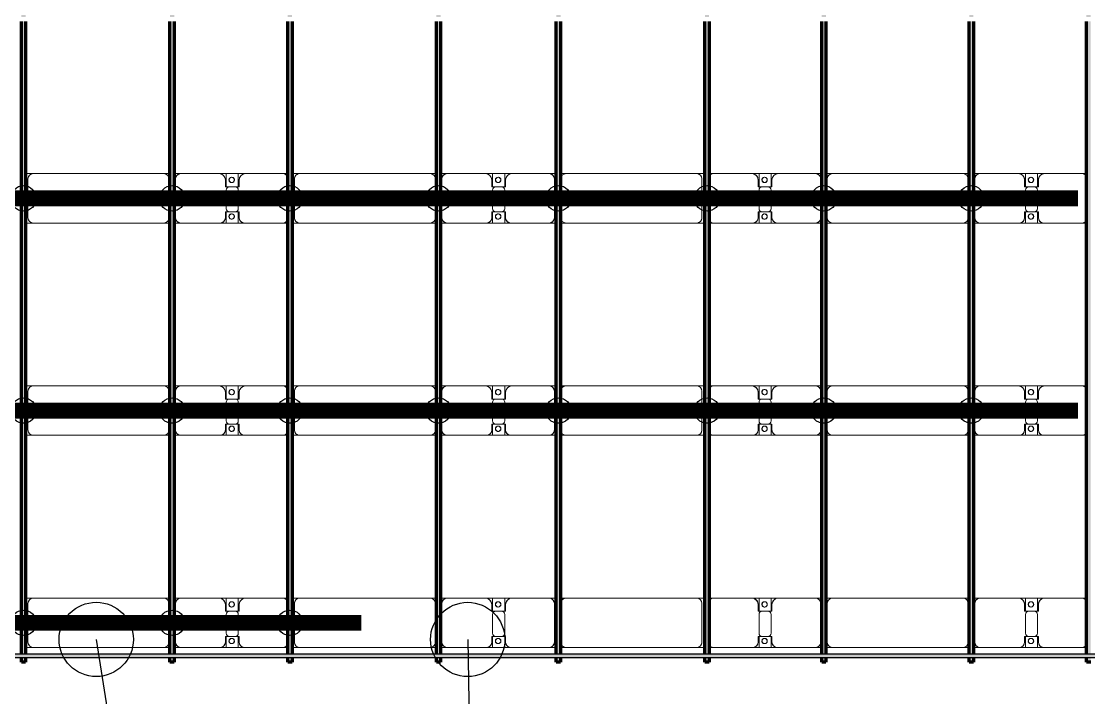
# Model space of a CAD drawing. Header units: millimetres. Extents: x -268744 to 115753, y -96240 to -10461.
# Drawn here: x -244724 to -234669, y -71021 to -64648 of the extents above; entities that cross this region are included whole.
import ezdxf

# ---------------------------------------------------------------- set-up
doc = ezdxf.new("R2010")
doc.units = ezdxf.units.MM
doc.layers.add('A-GENM', color=13, linetype='Continuous', lineweight=9)
doc.layers.add('S-BEAM', color=12, linetype='Continuous', lineweight=9)
for name, color, linetype in [('GC-BICH NEO', 6, 'Continuous'), ('GC-DAY NEO', 5, 'Continuous'), ('GC-HOP 40x60 GIA CUONG', 1, 'Continuous')]:
    doc.layers.add(name, color=color, linetype=linetype)

# ---------------------------------------------------------------- blocks, each defined once
blk = doc.blocks.new('Dai phao do pin - DẢI PHAO ĐỠ PIN-101342-KHUNG KẾT CẤU BÈ PIN 1')
at = {"layer": 'A-GENM', "color": 7}
for p, q in [((9348, 242), (9420, 242)), ((9348, 242), (9420, 242)), ((10650, 242), (9420, 242)), ((10650, 242), (10708, 242)), ((10650, 242), (10708, 242)), ((10748, 242), (10810, 242)), ((10748, 242), (10810, 242)), ((11170, 242), (10810, 242)), ((11170, 242), (11352, 242)), ((11352, 242), (11170, 242)), ((11238, 242), (11420, 242)), ((11238, 116), (11238, 242)), ((11420, 242), (11238, 242)), ((11352, 242), (11352, 116)), ((11770, 242), (11420, 242)), ((11770, 242), (11818, 242)), ((11770, 242), (11818, 242)), ((11858, 242), (11930, 242)), ((11858, 242), (11930, 242)), ((13160, 242), (11930, 242)), ((13160, 242), (13218, 242)), ((13160, 242), (13218, 242)), ((13258, 242), (13320, 242)), ((13258, 242), (13320, 242)), ((13680, 242), (13320, 242)), ((13680, 242), (13862, 242)), ((13862, 242), (13680, 242)), ((13748, 242), (13930, 242)), ((13748, 116), (13748, 242)), ((13930, 242), (13748, 242)), ((13862, 242), (13862, 116)), ((14280, 242), (13930, 242)), ((14280, 242), (14348, 242)), ((14280, 242), (14348, 242)), ((14388, 242), (14440, 242)), ((14388, 242), (14440, 242)), ((15670, 242), (14440, 242)), ((15670, 242), (15748, 242)), ((15670, 242), (15748, 242)), ((15788, 242), (15830, 242)), ((15788, 242), (15830, 242)), ((16190, 242), (15830, 242)), ((16190, 242), (16372, 242)), ((16372, 242), (16190, 242)), ((16258, 242), (16440, 242)), ((16258, 116), (16258, 242)), ((16440, 242), (16258, 242)), ((16372, 242), (16372, 116)), ((16790, 242), (16440, 242)), ((16790, 242), (16848, 242)), ((16790, 242), (16848, 242)), ((16888, 242), (16950, 242)), ((16888, 242), (16950, 242)), ((18180, 242), (16950, 242)), ((18180, 242), (18238, 242)), ((18180, 242), (18238, 242)), ((18278, 242), (18340, 242)), ((18278, 242), (18340, 242)), ((18700, 242), (18340, 242)), ((18700, 242), (18882, 242)), ((18882, 242), (18700, 242)), ((18768, 242), (18950, 242)), ((18768, 116), (18768, 242)), ((18950, 242), (18768, 242)), ((18882, 242), (18882, 116)), ((19300, 242), (18950, 242)), ((19300, 242), (19343, 242)), ((19300, 242), (19343, 242)), ((9370, 192), (9370, -173)), ((10700, -173), (10700, 192)), ((10760, 192), (10760, -173)), ((11230, 118), (11230, 182)), ((11322, 118), (11230, 118)), ((11360, 118), (11268, 118)), ((11360, 182), (11360, 118)), ((11880, 192), (11880, -173)), ((13210, -173), (13210, 192)), ((13270, 192), (13270, -173)), ((13740, 118), (13740, 182)), ((13832, 118), (13740, 118)), ((13870, 118), (13778, 118)), ((13870, 182), (13870, 118)), ((14330, -173), (14330, 192)), ((14390, 192), (14390, -173)), ((15720, -173), (15720, 192)), ((16250, 118), (16250, 182)), ((16342, 118), (16250, 118)), ((16380, 118), (16288, 118)), ((16380, 182), (16380, 118)), ((16840, -173), (16840, 192)), ((16900, 192), (16900, -173)), ((18230, -173), (18230, 192)), ((18290, 192), (18290, -173)), ((18760, 118), (18760, 182)), ((18852, 118), (18760, 118)), ((18890, 118), (18798, 118)), ((18890, 182), (18890, 118)), ((11238, 88), (11238, -88)), ((11352, -88), (11352, 88)), ((13748, 88), (13748, -88)), ((13862, -88), (13862, 88)), ((16258, 88), (16258, -88)), ((16372, -88), (16372, 88)), ((18768, 88), (18768, -88)), ((18882, -88), (18882, 88)), ((11230, -173), (11230, -118)), ((11230, -118), (11322, -118)), ((11238, -223), (11238, -116)), ((11268, -118), (11360, -118)), ((11352, -116), (11352, -223)), ((11360, -118), (11360, -173)), ((13740, -173), (13740, -118)), ((13740, -118), (13832, -118)), ((13748, -223), (13748, -116)), ((13778, -118), (13870, -118)), ((13862, -116), (13862, -223)), ((13870, -118), (13870, -173)), ((16250, -173), (16250, -118)), ((16250, -118), (16342, -118)), ((16258, -223), (16258, -116)), ((16288, -118), (16380, -118)), ((16372, -116), (16372, -223)), ((16380, -118), (16380, -173)), ((18760, -173), (18760, -118)), ((18760, -118), (18852, -118)), ((18768, -223), (18768, -116)), ((18798, -118), (18890, -118)), ((18882, -116), (18882, -223)), ((18890, -118), (18890, -173)), ((9420, -223), (9348, -223)), ((9420, -223), (9348, -223)), ((9420, -223), (10650, -223)), ((10708, -223), (10650, -223)), ((10708, -223), (10650, -223)), ((10810, -223), (10748, -223)), ((10810, -223), (10748, -223)), ((10810, -223), (11180, -223)), ((11352, -223), (11180, -223)), ((11180, -223), (11352, -223)), ((11410, -223), (11238, -223)), ((11238, -223), (11410, -223)), ((11410, -223), (11770, -223)), ((11818, -223), (11770, -223)), ((11818, -223), (11770, -223)), ((11930, -223), (11858, -223)), ((11930, -223), (11858, -223)), ((11930, -223), (13160, -223)), ((13218, -223), (13160, -223)), ((13218, -223), (13160, -223)), ((13320, -223), (13258, -223)), ((13320, -223), (13258, -223)), ((13320, -223), (13690, -223)), ((13862, -223), (13690, -223)), ((13690, -223), (13862, -223)), ((13920, -223), (13748, -223)), ((13748, -223), (13920, -223)), ((13920, -223), (14280, -223)), ((14348, -223), (14280, -223)), ((14348, -223), (14280, -223)), ((14440, -223), (14388, -223)), ((14440, -223), (14388, -223)), ((14440, -223), (15670, -223)), ((15748, -223), (15670, -223)), ((15748, -223), (15670, -223)), ((15830, -223), (15788, -223)), ((15830, -223), (15788, -223)), ((15830, -223), (16200, -223)), ((16372, -223), (16200, -223)), ((16200, -223), (16372, -223)), ((16430, -223), (16258, -223)), ((16258, -223), (16430, -223)), ((16430, -223), (16790, -223)), ((16848, -223), (16790, -223)), ((16848, -223), (16790, -223)), ((16950, -223), (16888, -223)), ((16950, -223), (16888, -223)), ((16950, -223), (18180, -223)), ((18238, -223), (18180, -223)), ((18238, -223), (18180, -223)), ((18340, -223), (18278, -223)), ((18340, -223), (18278, -223)), ((18340, -223), (18710, -223)), ((18882, -223), (18710, -223)), ((18710, -223), (18882, -223)), ((18940, -223), (18768, -223)), ((18768, -223), (18940, -223)), ((18940, -223), (19300, -223)), ((19343, -223), (19300, -223)), ((19343, -223), (19300, -223))]:
    blk.add_line(p, q, dxfattribs=at)
for centre, radius, start, end in [((9420, 192), 50, 90, 180), ((9420, 192), 50, 150, 180), ((9420, 192), 50, 105, 135), ((10650, 192), 50, 360, 90), ((10650, 192), 50, 60, 90), ((10650, 192), 50, 15, 30), ((10810, 192), 50, 90, 180), ((10810, 192), 50, 105, 180), ((11170, 182), 60, 360, 90), ((11170, 182), 60, 360, 60), ((11289, 183), 25, 360, 180), ((11289, 183), 25, 360, 165), ((11291, 183), 25, 360, 180), ((11291, 183), 25, 90, 180), ((11291, 183), 25, 15, 75), ((11420, 182), 60, 90, 180), ((11420, 182), 60, 120, 180), ((11770, 192), 50, 30, 90), ((11770, 192), 50, 30, 75), ((11930, 192), 50, 90, 180), ((11930, 192), 50, 150, 180), ((11930, 192), 50, 105, 135), ((13160, 192), 50, 360, 90), ((13160, 192), 50, 60, 90), ((13160, 192), 50, 15, 30), ((13320, 192), 50, 90, 180), ((13320, 192), 50, 105, 180), ((13680, 182), 60, 360, 90), ((13680, 182), 60, 360, 60), ((13799, 183), 25, 0, 180), ((13799, 183), 25, 360, 165), ((13801, 183), 25, 0, 180), ((13801, 183), 25, 90, 180), ((13801, 183), 25, 15, 75), ((13930, 182), 60, 90, 180), ((13930, 182), 60, 120, 180), ((14280, 192), 50, 360, 90), ((14280, 192), 50, 360, 75), ((14440, 192), 50, 90, 180), ((14440, 192), 50, 150, 180), ((14440, 192), 50, 105, 135), ((15670, 192), 50, 360, 90), ((15670, 192), 50, 60, 90), ((15670, 192), 50, 15, 30), ((15830, 192), 50, 90, 150), ((15830, 192), 50, 105, 150), ((16190, 182), 60, 0, 90), ((16190, 182), 60, 0, 60), ((16309, 183), 25, 0, 180), ((16309, 183), 25, 360, 165), ((16311, 183), 25, 0, 180), ((16311, 183), 25, 90, 180), ((16311, 183), 25, 15, 75), ((16440, 182), 60, 90, 180), ((16440, 182), 60, 120, 180), ((16790, 192), 50, 0, 90), ((16790, 192), 50, 0, 75), ((16950, 192), 50, 90, 180), ((16950, 192), 50, 150, 180), ((16950, 192), 50, 105, 135), ((18180, 192), 50, 0, 90), ((18180, 192), 50, 60, 90), ((18180, 192), 50, 15, 30), ((18340, 192), 50, 90, 180), ((18340, 192), 50, 105, 180), ((18700, 182), 60, 360, 90), ((18700, 182), 60, 360, 60), ((18819, 183), 25, 0, 180), ((18819, 183), 25, 0, 165), ((18821, 183), 25, 0, 180), ((18821, 183), 25, 90, 180), ((18821, 183), 25, 15, 75), ((18950, 182), 60, 90, 180), ((18950, 182), 60, 120, 180), ((19300, 192), 50, 30, 90), ((19300, 192), 50, 30, 75), ((11268, 88), 30, 90, 180), ((11289, 183), 25, 180, 0), ((11291, 183), 25, 180, 0), ((11291, 183), 25, 180, 300), ((11289, 183), 25, 210, 0), ((11291, 183), 25, 330, 345), ((11322, 88), 30, 0, 90), ((13778, 88), 30, 90, 180), ((13799, 183), 25, 180, 0), ((13801, 183), 25, 180, 0), ((13801, 183), 25, 180, 300), ((13799, 183), 25, 210, 360), ((13801, 183), 25, 330, 345), ((13832, 88), 30, 360, 90), ((16288, 88), 30, 90, 180), ((16309, 183), 25, 180, 0), ((16311, 183), 25, 180, 360), ((16311, 183), 25, 180, 300), ((16309, 183), 25, 210, 0), ((16311, 183), 25, 330, 345), ((16342, 88), 30, 0, 90), ((18798, 88), 30, 90, 180), ((18819, 183), 25, 180, 0), ((18821, 183), 25, 180, 0), ((18821, 183), 25, 180, 300), ((18819, 183), 25, 210, 0), ((18821, 183), 25, 330, 345), ((18852, 88), 30, 360, 90), ((11268, -88), 30, 180, 270), ((11322, -88), 30, 270, 0), ((13778, -88), 30, 180, 270), ((13832, -88), 30, 270, 0), ((16288, -88), 30, 180, 270), ((16342, -88), 30, 270, 0), ((18798, -88), 30, 180, 270), ((18852, -88), 30, 270, 0), ((9420, -173), 50, 180, 270), ((9420, -173), 50, 180, 210), ((10650, -173), 50, 270, 360), ((10650, -173), 50, 330, 360), ((10810, -173), 50, 180, 270), ((10810, -173), 50, 180, 255), ((11180, -173), 50, 270, 0), ((11180, -173), 50, 285, 0), ((11289, -162), 25, 0, 180), ((11289, -162), 25, 105, 165), ((11289, -162), 25, 180, 0), ((11289, -162), 25, 195, 0), ((11291, -162), 25, 0, 180), ((11291, -162), 25, 105, 180), ((11291, -162), 25, 180, 0), ((11291, -162), 25, 180, 270), ((11289, -162), 25, 360, 75), ((11291, -162), 25, 15, 75), ((11291, -162), 25, 285, 345), ((11410, -173), 50, 180, 270), ((11410, -173), 50, 180, 255), ((11770, -173), 50, 270, 330), ((11770, -173), 50, 285, 330), ((11930, -173), 50, 180, 270), ((11930, -173), 50, 180, 210), ((13160, -173), 50, 270, 0), ((13160, -173), 50, 330, 0), ((13320, -173), 50, 180, 270), ((13320, -173), 50, 180, 255), ((13690, -173), 50, 270, 360), ((13690, -173), 50, 285, 360), ((13799, -162), 25, 0, 180), ((13799, -162), 25, 105, 165), ((13799, -162), 25, 180, 0), ((13799, -162), 25, 195, 0), ((13801, -162), 25, 0, 180), ((13801, -162), 25, 105, 180), ((13801, -162), 25, 180, 0), ((13801, -162), 25, 180, 270), ((13799, -162), 25, 0, 75), ((13801, -162), 25, 15, 75), ((13801, -162), 25, 285, 345), ((13920, -173), 50, 180, 270), ((13920, -173), 50, 180, 255), ((14280, -173), 50, 270, 0), ((14280, -173), 50, 285, 0), ((14440, -173), 50, 180, 270), ((14440, -173), 50, 180, 210), ((15670, -173), 50, 270, 0), ((15670, -173), 50, 330, 0), ((15830, -173), 50, 210, 270), ((15830, -173), 50, 210, 255), ((16200, -173), 50, 270, 360), ((16200, -173), 50, 285, 360), ((16309, -162), 25, 360, 180), ((16309, -162), 25, 105, 165), ((16309, -162), 25, 180, 360), ((16309, -162), 25, 195, 360), ((16311, -162), 25, 0, 180), ((16311, -162), 25, 105, 180), ((16311, -162), 25, 180, 0), ((16311, -162), 25, 180, 270), ((16309, -162), 25, 0, 75), ((16311, -162), 25, 15, 75), ((16311, -162), 25, 285, 345), ((16430, -173), 50, 180, 270), ((16430, -173), 50, 180, 255), ((16790, -173), 50, 270, 360), ((16790, -173), 50, 285, 360), ((16950, -173), 50, 180, 270), ((16950, -173), 50, 180, 210), ((18180, -173), 50, 270, 0), ((18180, -173), 50, 330, 360), ((18340, -173), 50, 180, 270), ((18340, -173), 50, 180, 255), ((18710, -173), 50, 270, 360), ((18710, -173), 50, 285, 360), ((18819, -162), 25, 0, 180), ((18819, -162), 25, 105, 165), ((18819, -162), 25, 180, 0), ((18819, -162), 25, 195, 0), ((18821, -162), 25, 0, 180), ((18821, -162), 25, 105, 180), ((18821, -162), 25, 180, 0), ((18821, -162), 25, 180, 270), ((18819, -162), 25, 0, 75), ((18821, -162), 25, 15, 75), ((18821, -162), 25, 285, 345), ((18940, -173), 50, 180, 270), ((18940, -173), 50, 180, 255), ((19300, -173), 50, 270, 330), ((19300, -173), 50, 285, 330), ((9420, -173), 50, 240, 270), ((10650, -173), 50, 285, 300), ((11930, -173), 50, 240, 270), ((13160, -173), 50, 285, 300), ((14440, -173), 50, 240, 270), ((15670, -173), 50, 285, 300), ((16950, -173), 50, 240, 270), ((18180, -173), 50, 285, 300)]:
    blk.add_arc(centre, radius, start, end, dxfattribs=at)
blk = doc.blocks.new('Dai phao do pin - DẢI PHAO ĐỠ PIN-V3-KHUNG KẾT CẤU BÈ PIN 1')
at = {"layer": 'A-GENM', "color": 7}
for p, q in [((9348, 242), (9420, 242)), ((9348, 242), (9420, 242)), ((10650, 242), (9420, 242)), ((10650, 242), (10708, 242)), ((10650, 242), (10708, 242)), ((10748, 242), (10810, 242)), ((10748, 242), (10810, 242)), ((11170, 242), (10810, 242)), ((11170, 242), (11352, 242)), ((11352, 242), (11170, 242)), ((11238, 242), (11420, 242)), ((11238, 116), (11238, 242)), ((11420, 242), (11238, 242)), ((11352, 242), (11352, 116)), ((11770, 242), (11420, 242)), ((11770, 242), (11818, 242)), ((11770, 242), (11818, 242)), ((11858, 242), (11930, 242)), ((11858, 242), (11930, 242)), ((13160, 242), (11930, 242)), ((13160, 242), (13218, 242)), ((13160, 242), (13218, 242)), ((13258, 242), (13320, 242)), ((13258, 242), (13320, 242)), ((13680, 242), (13320, 242)), ((13680, 242), (13862, 242)), ((13862, 242), (13680, 242)), ((13748, 242), (13930, 242)), ((13748, 116), (13748, 242)), ((13930, 242), (13748, 242)), ((13862, 242), (13862, 116)), ((14280, 242), (13930, 242)), ((14280, 242), (14348, 242)), ((14280, 242), (14348, 242)), ((14388, 242), (14440, 242)), ((14388, 242), (14440, 242)), ((15670, 242), (14440, 242)), ((15670, 242), (15748, 242)), ((15670, 242), (15748, 242)), ((15788, 242), (15830, 242)), ((15788, 242), (15830, 242)), ((16190, 242), (15830, 242)), ((16190, 242), (16372, 242)), ((16372, 242), (16190, 242)), ((16258, 242), (16440, 242)), ((16258, 116), (16258, 242)), ((16440, 242), (16258, 242)), ((16372, 242), (16372, 116)), ((16790, 242), (16440, 242)), ((16790, 242), (16848, 242)), ((16790, 242), (16848, 242)), ((16888, 242), (16950, 242)), ((16888, 242), (16950, 242)), ((18180, 242), (16950, 242)), ((18180, 242), (18238, 242)), ((18180, 242), (18238, 242)), ((18278, 242), (18340, 242)), ((18278, 242), (18340, 242)), ((18700, 242), (18340, 242)), ((18700, 242), (18882, 242)), ((18882, 242), (18700, 242)), ((18768, 242), (18950, 242)), ((18768, 116), (18768, 242)), ((18950, 242), (18768, 242)), ((18882, 242), (18882, 116)), ((19300, 242), (18950, 242)), ((19300, 242), (19343, 242)), ((19300, 242), (19343, 242)), ((9370, 192), (9370, -173)), ((10700, -173), (10700, 192)), ((10760, 192), (10760, -173)), ((11230, 118), (11230, 182)), ((11322, 118), (11230, 118)), ((11360, 118), (11268, 118)), ((11360, 182), (11360, 118)), ((11880, 192), (11880, -173)), ((13210, -173), (13210, 192)), ((13270, 192), (13270, -173)), ((13740, 118), (13740, 182)), ((13832, 118), (13740, 118)), ((13870, 118), (13778, 118)), ((13870, 182), (13870, 118)), ((14330, -173), (14330, 192)), ((14390, 192), (14390, -173)), ((15720, -173), (15720, 192)), ((16250, 118), (16250, 182)), ((16342, 118), (16250, 118)), ((16380, 118), (16288, 118)), ((16380, 182), (16380, 118)), ((16840, -173), (16840, 192)), ((16900, 192), (16900, -173)), ((18230, -173), (18230, 192)), ((18290, 192), (18290, -173)), ((18760, 118), (18760, 182)), ((18852, 118), (18760, 118)), ((18890, 118), (18798, 118)), ((18890, 182), (18890, 118)), ((11238, 88), (11238, -88)), ((11352, -88), (11352, 88)), ((13748, 88), (13748, -88)), ((13862, -88), (13862, 88)), ((16258, 88), (16258, -88)), ((16372, -88), (16372, 88)), ((18768, 88), (18768, -88)), ((18882, -88), (18882, 88)), ((11230, -173), (11230, -118)), ((11230, -118), (11322, -118)), ((11238, -223), (11238, -116)), ((11268, -118), (11360, -118)), ((11352, -116), (11352, -223)), ((11360, -118), (11360, -173)), ((13740, -173), (13740, -118)), ((13740, -118), (13832, -118)), ((13748, -223), (13748, -116)), ((13778, -118), (13870, -118)), ((13862, -116), (13862, -223)), ((13870, -118), (13870, -173)), ((16250, -173), (16250, -118)), ((16250, -118), (16342, -118)), ((16258, -223), (16258, -116)), ((16288, -118), (16380, -118)), ((16372, -116), (16372, -223)), ((16380, -118), (16380, -173)), ((18760, -173), (18760, -118)), ((18760, -118), (18852, -118)), ((18768, -223), (18768, -116)), ((18798, -118), (18890, -118)), ((18882, -116), (18882, -223)), ((18890, -118), (18890, -173)), ((9420, -223), (9348, -223)), ((9420, -223), (9348, -223)), ((9420, -223), (10650, -223)), ((10708, -223), (10650, -223)), ((10708, -223), (10650, -223)), ((10810, -223), (10748, -223)), ((10810, -223), (10748, -223)), ((10810, -223), (11180, -223)), ((11352, -223), (11180, -223)), ((11180, -223), (11352, -223)), ((11410, -223), (11238, -223)), ((11238, -223), (11410, -223)), ((11410, -223), (11770, -223)), ((11818, -223), (11770, -223)), ((11818, -223), (11770, -223)), ((11930, -223), (11858, -223)), ((11930, -223), (11858, -223)), ((11930, -223), (13160, -223)), ((13218, -223), (13160, -223)), ((13218, -223), (13160, -223)), ((13320, -223), (13258, -223)), ((13320, -223), (13258, -223)), ((13320, -223), (13690, -223)), ((13862, -223), (13690, -223)), ((13690, -223), (13862, -223)), ((13920, -223), (13748, -223)), ((13748, -223), (13920, -223)), ((13920, -223), (14280, -223)), ((14348, -223), (14280, -223)), ((14348, -223), (14280, -223)), ((14440, -223), (14388, -223)), ((14440, -223), (14388, -223)), ((14440, -223), (15670, -223)), ((15748, -223), (15670, -223)), ((15748, -223), (15670, -223)), ((15830, -223), (15788, -223)), ((15830, -223), (15788, -223)), ((15830, -223), (16200, -223)), ((16372, -223), (16200, -223)), ((16200, -223), (16372, -223)), ((16430, -223), (16258, -223)), ((16258, -223), (16430, -223)), ((16430, -223), (16790, -223)), ((16848, -223), (16790, -223)), ((16848, -223), (16790, -223)), ((16950, -223), (16888, -223)), ((16950, -223), (16888, -223)), ((16950, -223), (18180, -223)), ((18238, -223), (18180, -223)), ((18238, -223), (18180, -223)), ((18340, -223), (18278, -223)), ((18340, -223), (18278, -223)), ((18340, -223), (18710, -223)), ((18882, -223), (18710, -223)), ((18710, -223), (18882, -223)), ((18940, -223), (18768, -223)), ((18768, -223), (18940, -223)), ((18940, -223), (19300, -223)), ((19343, -223), (19300, -223)), ((19343, -223), (19300, -223))]:
    blk.add_line(p, q, dxfattribs=at)
for centre, radius, start, end in [((9420, 192), 50, 90, 180), ((9420, 192), 50, 150, 180), ((9420, 192), 50, 105, 135), ((10650, 192), 50, 360, 90), ((10650, 192), 50, 60, 90), ((10650, 192), 50, 15, 30), ((10810, 192), 50, 90, 180), ((10810, 192), 50, 105, 180), ((11170, 182), 60, 360, 90), ((11170, 182), 60, 360, 60), ((11289, 183), 25, 360, 180), ((11289, 183), 25, 360, 165), ((11291, 183), 25, 360, 180), ((11291, 183), 25, 90, 180), ((11291, 183), 25, 15, 75), ((11420, 182), 60, 90, 180), ((11420, 182), 60, 120, 180), ((11770, 192), 50, 30, 90), ((11770, 192), 50, 30, 75), ((11930, 192), 50, 90, 180), ((11930, 192), 50, 150, 180), ((11930, 192), 50, 105, 135), ((13160, 192), 50, 360, 90), ((13160, 192), 50, 60, 90), ((13160, 192), 50, 15, 30), ((13320, 192), 50, 90, 180), ((13320, 192), 50, 105, 180), ((13680, 182), 60, 360, 90), ((13680, 182), 60, 360, 60), ((13799, 183), 25, 0, 180), ((13799, 183), 25, 360, 165), ((13801, 183), 25, 0, 180), ((13801, 183), 25, 90, 180), ((13801, 183), 25, 15, 75), ((13930, 182), 60, 90, 180), ((13930, 182), 60, 120, 180), ((14280, 192), 50, 360, 90), ((14280, 192), 50, 360, 75), ((14440, 192), 50, 90, 180), ((14440, 192), 50, 150, 180), ((14440, 192), 50, 105, 135), ((15670, 192), 50, 360, 90), ((15670, 192), 50, 60, 90), ((15670, 192), 50, 15, 30), ((15830, 192), 50, 90, 150), ((15830, 192), 50, 105, 150), ((16190, 182), 60, 0, 90), ((16190, 182), 60, 0, 60), ((16309, 183), 25, 0, 180), ((16309, 183), 25, 360, 165), ((16311, 183), 25, 0, 180), ((16311, 183), 25, 90, 180), ((16311, 183), 25, 15, 75), ((16440, 182), 60, 90, 180), ((16440, 182), 60, 120, 180), ((16790, 192), 50, 0, 90), ((16790, 192), 50, 0, 75), ((16950, 192), 50, 90, 180), ((16950, 192), 50, 150, 180), ((16950, 192), 50, 105, 135), ((18180, 192), 50, 0, 90), ((18180, 192), 50, 60, 90), ((18180, 192), 50, 15, 30), ((18340, 192), 50, 90, 180), ((18340, 192), 50, 105, 180), ((18700, 182), 60, 360, 90), ((18700, 182), 60, 360, 60), ((18819, 183), 25, 0, 180), ((18819, 183), 25, 0, 165), ((18821, 183), 25, 0, 180), ((18821, 183), 25, 90, 180), ((18821, 183), 25, 15, 75), ((18950, 182), 60, 90, 180), ((18950, 182), 60, 120, 180), ((19300, 192), 50, 30, 90), ((19300, 192), 50, 30, 75), ((11268, 88), 30, 90, 180), ((11289, 183), 25, 180, 0), ((11291, 183), 25, 180, 0), ((11291, 183), 25, 180, 300), ((11289, 183), 25, 210, 0), ((11291, 183), 25, 330, 345), ((11322, 88), 30, 0, 90), ((13778, 88), 30, 90, 180), ((13799, 183), 25, 180, 0), ((13801, 183), 25, 180, 0), ((13801, 183), 25, 180, 300), ((13799, 183), 25, 210, 360), ((13801, 183), 25, 330, 345), ((13832, 88), 30, 360, 90), ((16288, 88), 30, 90, 180), ((16309, 183), 25, 180, 0), ((16311, 183), 25, 180, 360), ((16311, 183), 25, 180, 300), ((16309, 183), 25, 210, 0), ((16311, 183), 25, 330, 345), ((16342, 88), 30, 0, 90), ((18798, 88), 30, 90, 180), ((18819, 183), 25, 180, 0), ((18821, 183), 25, 180, 0), ((18821, 183), 25, 180, 300), ((18819, 183), 25, 210, 0), ((18821, 183), 25, 330, 345), ((18852, 88), 30, 360, 90), ((11268, -88), 30, 180, 270), ((11322, -88), 30, 270, 0), ((13778, -88), 30, 180, 270), ((13832, -88), 30, 270, 0), ((16288, -88), 30, 180, 270), ((16342, -88), 30, 270, 0), ((18798, -88), 30, 180, 270), ((18852, -88), 30, 270, 0), ((9420, -173), 50, 180, 270), ((9420, -173), 50, 180, 210), ((10650, -173), 50, 270, 360), ((10650, -173), 50, 330, 360), ((10810, -173), 50, 180, 270), ((10810, -173), 50, 180, 255), ((11180, -173), 50, 270, 0), ((11180, -173), 50, 285, 0), ((11289, -162), 25, 0, 180), ((11289, -162), 25, 105, 165), ((11289, -162), 25, 180, 0), ((11289, -162), 25, 195, 0), ((11291, -162), 25, 0, 180), ((11291, -162), 25, 105, 180), ((11291, -162), 25, 180, 0), ((11291, -162), 25, 180, 270), ((11289, -162), 25, 360, 75), ((11291, -162), 25, 15, 75), ((11291, -162), 25, 285, 345), ((11410, -173), 50, 180, 270), ((11410, -173), 50, 180, 255), ((11770, -173), 50, 270, 330), ((11770, -173), 50, 285, 330), ((11930, -173), 50, 180, 270), ((11930, -173), 50, 180, 210), ((13160, -173), 50, 270, 0), ((13160, -173), 50, 330, 0), ((13320, -173), 50, 180, 270), ((13320, -173), 50, 180, 255), ((13690, -173), 50, 270, 360), ((13690, -173), 50, 285, 360), ((13799, -162), 25, 0, 180), ((13799, -162), 25, 105, 165), ((13799, -162), 25, 180, 0), ((13799, -162), 25, 195, 0), ((13801, -162), 25, 0, 180), ((13801, -162), 25, 105, 180), ((13801, -162), 25, 180, 0), ((13801, -162), 25, 180, 270), ((13799, -162), 25, 0, 75), ((13801, -162), 25, 15, 75), ((13801, -162), 25, 285, 345), ((13920, -173), 50, 180, 270), ((13920, -173), 50, 180, 255), ((14280, -173), 50, 270, 0), ((14280, -173), 50, 285, 0), ((14440, -173), 50, 180, 270), ((14440, -173), 50, 180, 210), ((15670, -173), 50, 270, 0), ((15670, -173), 50, 330, 0), ((15830, -173), 50, 210, 270), ((15830, -173), 50, 210, 255), ((16200, -173), 50, 270, 360), ((16200, -173), 50, 285, 360), ((16309, -162), 25, 360, 180), ((16309, -162), 25, 105, 165), ((16309, -162), 25, 180, 360), ((16309, -162), 25, 195, 360), ((16311, -162), 25, 0, 180), ((16311, -162), 25, 105, 180), ((16311, -162), 25, 180, 0), ((16311, -162), 25, 180, 270), ((16309, -162), 25, 0, 75), ((16311, -162), 25, 15, 75), ((16311, -162), 25, 285, 345), ((16430, -173), 50, 180, 270), ((16430, -173), 50, 180, 255), ((16790, -173), 50, 270, 360), ((16790, -173), 50, 285, 360), ((16950, -173), 50, 180, 270), ((16950, -173), 50, 180, 210), ((18180, -173), 50, 270, 0), ((18180, -173), 50, 330, 360), ((18340, -173), 50, 180, 270), ((18340, -173), 50, 180, 255), ((18710, -173), 50, 270, 360), ((18710, -173), 50, 285, 360), ((18819, -162), 25, 0, 180), ((18819, -162), 25, 105, 165), ((18819, -162), 25, 180, 0), ((18819, -162), 25, 195, 0), ((18821, -162), 25, 0, 180), ((18821, -162), 25, 105, 180), ((18821, -162), 25, 180, 0), ((18821, -162), 25, 180, 270), ((18819, -162), 25, 0, 75), ((18821, -162), 25, 15, 75), ((18821, -162), 25, 285, 345), ((18940, -173), 50, 180, 270), ((18940, -173), 50, 180, 255), ((19300, -173), 50, 270, 330), ((19300, -173), 50, 285, 330), ((9420, -173), 50, 240, 270), ((10650, -173), 50, 285, 300), ((11930, -173), 50, 240, 270), ((13160, -173), 50, 285, 300), ((14440, -173), 50, 240, 270), ((15670, -173), 50, 285, 300), ((16950, -173), 50, 240, 270), ((18180, -173), 50, 285, 300)]:
    blk.add_arc(centre, radius, start, end, dxfattribs=at)
blk = doc.blocks.new('Dai phao do pin - DẢI PHAO ĐỠ PIN-V4-KHUNG KẾT CẤU BÈ PIN 1')
at = {"layer": 'A-GENM', "color": 7}
for p, q in [((9348, 242), (9420, 242)), ((9348, 242), (9420, 242)), ((10650, 242), (9420, 242)), ((10650, 242), (10708, 242)), ((10650, 242), (10708, 242)), ((10748, 242), (10810, 242)), ((10748, 242), (10810, 242)), ((11170, 242), (10810, 242)), ((11170, 242), (11352, 242)), ((11352, 242), (11170, 242)), ((11238, 242), (11420, 242)), ((11238, 116), (11238, 242)), ((11420, 242), (11238, 242)), ((11352, 242), (11352, 116)), ((11770, 242), (11420, 242)), ((11770, 242), (11818, 242)), ((11770, 242), (11818, 242)), ((11858, 242), (11930, 242)), ((11858, 242), (11930, 242)), ((13160, 242), (11930, 242)), ((13160, 242), (13218, 242)), ((13160, 242), (13218, 242)), ((13258, 242), (13320, 242)), ((13258, 242), (13320, 242)), ((13680, 242), (13320, 242)), ((13680, 242), (13862, 242)), ((13862, 242), (13680, 242)), ((13748, 242), (13930, 242)), ((13748, 116), (13748, 242)), ((13930, 242), (13748, 242)), ((13862, 242), (13862, 116)), ((14280, 242), (13930, 242)), ((14280, 242), (14348, 242)), ((14280, 242), (14348, 242)), ((14388, 242), (14440, 242)), ((14388, 242), (14440, 242)), ((15670, 242), (14440, 242)), ((15670, 242), (15748, 242)), ((15670, 242), (15748, 242)), ((15788, 242), (15830, 242)), ((15788, 242), (15830, 242)), ((16190, 242), (15830, 242)), ((16190, 242), (16372, 242)), ((16372, 242), (16190, 242)), ((16258, 242), (16440, 242)), ((16258, 116), (16258, 242)), ((16440, 242), (16258, 242)), ((16372, 242), (16372, 116)), ((16790, 242), (16440, 242)), ((16790, 242), (16848, 242)), ((16790, 242), (16848, 242)), ((16888, 242), (16950, 242)), ((16888, 242), (16950, 242)), ((18180, 242), (16950, 242)), ((18180, 242), (18238, 242)), ((18180, 242), (18238, 242)), ((18278, 242), (18340, 242)), ((18278, 242), (18340, 242)), ((18700, 242), (18340, 242)), ((18700, 242), (18882, 242)), ((18882, 242), (18700, 242)), ((18768, 242), (18950, 242)), ((18768, 116), (18768, 242)), ((18950, 242), (18768, 242)), ((18882, 242), (18882, 116)), ((19300, 242), (18950, 242)), ((19300, 242), (19343, 242)), ((19300, 242), (19343, 242)), ((9370, 192), (9370, -173)), ((10700, -173), (10700, 192)), ((10760, 192), (10760, -173)), ((11230, 118), (11230, 182)), ((11322, 118), (11230, 118)), ((11360, 118), (11268, 118)), ((11360, 182), (11360, 118)), ((11880, 192), (11880, -173)), ((13210, -173), (13210, 192)), ((13270, 192), (13270, -173)), ((13740, 118), (13740, 182)), ((13832, 118), (13740, 118)), ((13870, 118), (13778, 118)), ((13870, 182), (13870, 118)), ((14330, -173), (14330, 192)), ((14390, 192), (14390, -173)), ((15720, -173), (15720, 192)), ((16250, 118), (16250, 182)), ((16342, 118), (16250, 118)), ((16380, 118), (16288, 118)), ((16380, 182), (16380, 118)), ((16840, -173), (16840, 192)), ((16900, 192), (16900, -173)), ((18230, -173), (18230, 192)), ((18290, 192), (18290, -173)), ((18760, 118), (18760, 182)), ((18852, 118), (18760, 118)), ((18890, 118), (18798, 118)), ((18890, 182), (18890, 118)), ((11238, 88), (11238, -88)), ((11352, -88), (11352, 88)), ((13748, 88), (13748, -88)), ((13862, -88), (13862, 88)), ((16258, 88), (16258, -88)), ((16372, -88), (16372, 88)), ((18768, 88), (18768, -88)), ((18882, -88), (18882, 88)), ((11230, -173), (11230, -118)), ((11230, -118), (11322, -118)), ((11238, -223), (11238, -116)), ((11268, -118), (11360, -118)), ((11352, -116), (11352, -223)), ((11360, -118), (11360, -173)), ((13740, -173), (13740, -118)), ((13740, -118), (13832, -118)), ((13748, -223), (13748, -116)), ((13778, -118), (13870, -118)), ((13862, -116), (13862, -223)), ((13870, -118), (13870, -173)), ((16250, -173), (16250, -118)), ((16250, -118), (16342, -118)), ((16258, -223), (16258, -116)), ((16288, -118), (16380, -118)), ((16372, -116), (16372, -223)), ((16380, -118), (16380, -173)), ((18760, -173), (18760, -118)), ((18760, -118), (18852, -118)), ((18768, -223), (18768, -116)), ((18798, -118), (18890, -118)), ((18882, -116), (18882, -223)), ((18890, -118), (18890, -173)), ((9420, -223), (9348, -223)), ((9420, -223), (9348, -223)), ((9420, -223), (10650, -223)), ((10708, -223), (10650, -223)), ((10708, -223), (10650, -223)), ((10810, -223), (10748, -223)), ((10810, -223), (10748, -223)), ((10810, -223), (11180, -223)), ((11352, -223), (11180, -223)), ((11180, -223), (11352, -223)), ((11410, -223), (11238, -223)), ((11238, -223), (11410, -223)), ((11410, -223), (11770, -223)), ((11818, -223), (11770, -223)), ((11818, -223), (11770, -223)), ((11930, -223), (11858, -223)), ((11930, -223), (11858, -223)), ((11930, -223), (13160, -223)), ((13218, -223), (13160, -223)), ((13218, -223), (13160, -223)), ((13320, -223), (13258, -223)), ((13320, -223), (13258, -223)), ((13320, -223), (13690, -223)), ((13862, -223), (13690, -223)), ((13690, -223), (13862, -223)), ((13920, -223), (13748, -223)), ((13748, -223), (13920, -223)), ((13920, -223), (14280, -223)), ((14348, -223), (14280, -223)), ((14348, -223), (14280, -223)), ((14440, -223), (14388, -223)), ((14440, -223), (14388, -223)), ((14440, -223), (15670, -223)), ((15748, -223), (15670, -223)), ((15748, -223), (15670, -223)), ((15830, -223), (15788, -223)), ((15830, -223), (15788, -223)), ((15830, -223), (16200, -223)), ((16372, -223), (16200, -223)), ((16200, -223), (16372, -223)), ((16430, -223), (16258, -223)), ((16258, -223), (16430, -223)), ((16430, -223), (16790, -223)), ((16848, -223), (16790, -223)), ((16848, -223), (16790, -223)), ((16950, -223), (16888, -223)), ((16950, -223), (16888, -223)), ((16950, -223), (18180, -223)), ((18238, -223), (18180, -223)), ((18238, -223), (18180, -223)), ((18340, -223), (18278, -223)), ((18340, -223), (18278, -223)), ((18340, -223), (18710, -223)), ((18882, -223), (18710, -223)), ((18710, -223), (18882, -223)), ((18940, -223), (18768, -223)), ((18768, -223), (18940, -223)), ((18940, -223), (19300, -223)), ((19343, -223), (19300, -223)), ((19343, -223), (19300, -223))]:
    blk.add_line(p, q, dxfattribs=at)
for centre, radius, start, end in [((9420, 192), 50, 90, 180), ((9420, 192), 50, 150, 180), ((9420, 192), 50, 105, 135), ((10650, 192), 50, 360, 90), ((10650, 192), 50, 60, 90), ((10650, 192), 50, 15, 30), ((10810, 192), 50, 90, 180), ((10810, 192), 50, 105, 180), ((11170, 182), 60, 360, 90), ((11170, 182), 60, 360, 60), ((11289, 183), 25, 360, 180), ((11289, 183), 25, 360, 165), ((11291, 183), 25, 360, 180), ((11291, 183), 25, 90, 180), ((11291, 183), 25, 15, 75), ((11420, 182), 60, 90, 180), ((11420, 182), 60, 120, 180), ((11770, 192), 50, 30, 90), ((11770, 192), 50, 30, 75), ((11930, 192), 50, 90, 180), ((11930, 192), 50, 150, 180), ((11930, 192), 50, 105, 135), ((13160, 192), 50, 360, 90), ((13160, 192), 50, 60, 90), ((13160, 192), 50, 15, 30), ((13320, 192), 50, 90, 180), ((13320, 192), 50, 105, 180), ((13680, 182), 60, 360, 90), ((13680, 182), 60, 360, 60), ((13799, 183), 25, 0, 180), ((13799, 183), 25, 360, 165), ((13801, 183), 25, 0, 180), ((13801, 183), 25, 90, 180), ((13801, 183), 25, 15, 75), ((13930, 182), 60, 90, 180), ((13930, 182), 60, 120, 180), ((14280, 192), 50, 360, 90), ((14280, 192), 50, 360, 75), ((14440, 192), 50, 90, 180), ((14440, 192), 50, 150, 180), ((14440, 192), 50, 105, 135), ((15670, 192), 50, 360, 90), ((15670, 192), 50, 60, 90), ((15670, 192), 50, 15, 30), ((15830, 192), 50, 90, 150), ((15830, 192), 50, 105, 150), ((16190, 182), 60, 0, 90), ((16190, 182), 60, 0, 60), ((16309, 183), 25, 0, 180), ((16309, 183), 25, 360, 165), ((16311, 183), 25, 0, 180), ((16311, 183), 25, 90, 180), ((16311, 183), 25, 15, 75), ((16440, 182), 60, 90, 180), ((16440, 182), 60, 120, 180), ((16790, 192), 50, 0, 90), ((16790, 192), 50, 0, 75), ((16950, 192), 50, 90, 180), ((16950, 192), 50, 150, 180), ((16950, 192), 50, 105, 135), ((18180, 192), 50, 0, 90), ((18180, 192), 50, 60, 90), ((18180, 192), 50, 15, 30), ((18340, 192), 50, 90, 180), ((18340, 192), 50, 105, 180), ((18700, 182), 60, 360, 90), ((18700, 182), 60, 360, 60), ((18819, 183), 25, 0, 180), ((18819, 183), 25, 0, 165), ((18821, 183), 25, 0, 180), ((18821, 183), 25, 90, 180), ((18821, 183), 25, 15, 75), ((18950, 182), 60, 90, 180), ((18950, 182), 60, 120, 180), ((19300, 192), 50, 30, 90), ((19300, 192), 50, 30, 75), ((11268, 88), 30, 90, 180), ((11289, 183), 25, 180, 0), ((11291, 183), 25, 180, 0), ((11291, 183), 25, 180, 300), ((11289, 183), 25, 210, 0), ((11291, 183), 25, 330, 345), ((11322, 88), 30, 0, 90), ((13778, 88), 30, 90, 180), ((13799, 183), 25, 180, 0), ((13801, 183), 25, 180, 0), ((13801, 183), 25, 180, 300), ((13799, 183), 25, 210, 360), ((13801, 183), 25, 330, 345), ((13832, 88), 30, 360, 90), ((16288, 88), 30, 90, 180), ((16309, 183), 25, 180, 0), ((16311, 183), 25, 180, 360), ((16311, 183), 25, 180, 300), ((16309, 183), 25, 210, 0), ((16311, 183), 25, 330, 345), ((16342, 88), 30, 0, 90), ((18798, 88), 30, 90, 180), ((18819, 183), 25, 180, 0), ((18821, 183), 25, 180, 0), ((18821, 183), 25, 180, 300), ((18819, 183), 25, 210, 0), ((18821, 183), 25, 330, 345), ((18852, 88), 30, 360, 90), ((11268, -88), 30, 180, 270), ((11322, -88), 30, 270, 0), ((13778, -88), 30, 180, 270), ((13832, -88), 30, 270, 0), ((16288, -88), 30, 180, 270), ((16342, -88), 30, 270, 0), ((18798, -88), 30, 180, 270), ((18852, -88), 30, 270, 0), ((9420, -173), 50, 180, 270), ((9420, -173), 50, 180, 210), ((10650, -173), 50, 270, 360), ((10650, -173), 50, 330, 360), ((10810, -173), 50, 180, 270), ((10810, -173), 50, 180, 255), ((11180, -173), 50, 270, 0), ((11180, -173), 50, 285, 0), ((11289, -162), 25, 0, 180), ((11289, -162), 25, 105, 165), ((11289, -162), 25, 180, 0), ((11289, -162), 25, 195, 0), ((11291, -162), 25, 0, 180), ((11291, -162), 25, 105, 180), ((11291, -162), 25, 180, 0), ((11291, -162), 25, 180, 270), ((11289, -162), 25, 360, 75), ((11291, -162), 25, 15, 75), ((11291, -162), 25, 285, 345), ((11410, -173), 50, 180, 270), ((11410, -173), 50, 180, 255), ((11770, -173), 50, 270, 330), ((11770, -173), 50, 285, 330), ((11930, -173), 50, 180, 270), ((11930, -173), 50, 180, 210), ((13160, -173), 50, 270, 0), ((13160, -173), 50, 330, 0), ((13320, -173), 50, 180, 270), ((13320, -173), 50, 180, 255), ((13690, -173), 50, 270, 360), ((13690, -173), 50, 285, 360), ((13799, -162), 25, 0, 180), ((13799, -162), 25, 105, 165), ((13799, -162), 25, 180, 0), ((13799, -162), 25, 195, 0), ((13801, -162), 25, 0, 180), ((13801, -162), 25, 105, 180), ((13801, -162), 25, 180, 0), ((13801, -162), 25, 180, 270), ((13799, -162), 25, 0, 75), ((13801, -162), 25, 15, 75), ((13801, -162), 25, 285, 345), ((13920, -173), 50, 180, 270), ((13920, -173), 50, 180, 255), ((14280, -173), 50, 270, 0), ((14280, -173), 50, 285, 0), ((14440, -173), 50, 180, 270), ((14440, -173), 50, 180, 210), ((15670, -173), 50, 270, 0), ((15670, -173), 50, 330, 0), ((15830, -173), 50, 210, 270), ((15830, -173), 50, 210, 255), ((16200, -173), 50, 270, 360), ((16200, -173), 50, 285, 360), ((16309, -162), 25, 360, 180), ((16309, -162), 25, 105, 165), ((16309, -162), 25, 180, 360), ((16309, -162), 25, 195, 360), ((16311, -162), 25, 0, 180), ((16311, -162), 25, 105, 180), ((16311, -162), 25, 180, 0), ((16311, -162), 25, 180, 270), ((16309, -162), 25, 0, 75), ((16311, -162), 25, 15, 75), ((16311, -162), 25, 285, 345), ((16430, -173), 50, 180, 270), ((16430, -173), 50, 180, 255), ((16790, -173), 50, 270, 360), ((16790, -173), 50, 285, 360), ((16950, -173), 50, 180, 270), ((16950, -173), 50, 180, 210), ((18180, -173), 50, 270, 0), ((18180, -173), 50, 330, 360), ((18340, -173), 50, 180, 270), ((18340, -173), 50, 180, 255), ((18710, -173), 50, 270, 360), ((18710, -173), 50, 285, 360), ((18819, -162), 25, 0, 180), ((18819, -162), 25, 105, 165), ((18819, -162), 25, 180, 0), ((18819, -162), 25, 195, 0), ((18821, -162), 25, 0, 180), ((18821, -162), 25, 105, 180), ((18821, -162), 25, 180, 0), ((18821, -162), 25, 180, 270), ((18819, -162), 25, 0, 75), ((18821, -162), 25, 15, 75), ((18821, -162), 25, 285, 345), ((18940, -173), 50, 180, 270), ((18940, -173), 50, 180, 255), ((19300, -173), 50, 270, 330), ((19300, -173), 50, 285, 330), ((9420, -173), 50, 240, 270), ((10650, -173), 50, 285, 300), ((11930, -173), 50, 240, 270), ((13160, -173), 50, 285, 300), ((14440, -173), 50, 240, 270), ((15670, -173), 50, 285, 300), ((16950, -173), 50, 240, 270), ((18180, -173), 50, 285, 300)]:
    blk.add_arc(centre, radius, start, end, dxfattribs=at)
blk = doc.blocks.new('Dầm C52 - Dầm C52-V2-KHUNG KẾT CẤU BÈ PIN 1')
at = {"layer": 'S-BEAM', "lineweight": 140}
h = blk.add_hatch(color=1, dxfattribs=at)
h.paths.add_polyline_path([(-25481, 20), (-25481, -20), (-25441, -20), (-25441, 20)])
h.paths.add_polyline_path([(-25401, 20), (-25401, -20), (-19441, -20), (-19443, 20), (-24983, 20)])
h.paths.add_polyline_path([(-19401, 20), (-19401, -20), (-13441, -20), (-13441, 20), (-18520, 20)])
h.paths.add_polyline_path([(-13401, -20), (-7441, -20), (-7441, 20), (-13401, 20)])
h.paths.add_polyline_path([(-7401, 20), (-7401, -20), (-1441, -20), (-1441, 20), (-6515, 20)])
h.paths.add_polyline_path([(-1401, 20), (-1401, -20), (4559, -20), (4559, 20), (-975, 20)])
h.paths.add_polyline_path([(4599, -20), (10559, -20), (10559, 20), (4599, 20)])
h.paths.add_polyline_path([(10599, -20), (16559, -20), (16559, 20), (10599, 20)])
h.paths.add_polyline_path([(16599, 20), (16599, -20), (22559, -20), (22559, 20), (17493, 20)])
h.paths.add_polyline_path([(22599, 20), (22599, -20), (25259, -20), (25259, 20), (23034, 20)])
h.paths.add_polyline_path([(25299, -20), (25481, -20), (25481, 20), (25299, 20)])
at = {"layer": 'S-BEAM', "color": 1, "lineweight": 140}
for p, q in [((-25481, -20), (-25481, 20)), ((-25481, 20), (-25441, 20)), ((-25401, 20), (-19443, 20)), ((-25441, -20), (-25481, -20)), ((-19443, -20), (-25401, -20))]:
    blk.add_line(p, q, dxfattribs=at)
blk = doc.blocks.new('Dầm C52 - Dầm C52-102503-KHUNG KẾT CẤU BÈ PIN 1')
at = {"layer": 'S-BEAM', "lineweight": 140}
h = blk.add_hatch(color=1, dxfattribs=at)
h.paths.add_polyline_path([(-25481, 20), (-25481, -20), (-25441, -20), (-25441, 20)])
h.paths.add_polyline_path([(-25401, 20), (-25401, -20), (-19441, -20), (-19443, 20), (-24983, 20)])
h.paths.add_polyline_path([(-19401, 20), (-19401, -20), (-13441, -20), (-13441, 20), (-17596, 20)])
h.paths.add_polyline_path([(-13401, -20), (-7441, -20), (-7441, 20), (-13401, 20)])
h.paths.add_polyline_path([(-7401, -20), (-1441, -20), (-1441, 20), (-7401, 20)])
h.paths.add_polyline_path([(-1401, -20), (4559, -20), (4559, 20), (-1401, 20)])
h.paths.add_polyline_path([(4599, -20), (10559, -20), (10559, 20), (4599, 20)])
h.paths.add_polyline_path([(10599, 20), (10599, -20), (16559, -20), (16559, 20), (11953, 20)])
h.paths.add_polyline_path([(16599, -20), (22559, -20), (22559, 20), (16599, 20)])
h.paths.add_polyline_path([(22599, -20), (25259, -20), (25259, 20), (22599, 20)])
h.paths.add_polyline_path([(25299, -20), (25442, -20), (25442, 20), (25299, 20)])
at = {"layer": 'S-BEAM', "color": 1, "lineweight": 140}
for p, q in [((-25481, -20), (-25481, 20)), ((-25481, 20), (-25441, 20)), ((-25401, 20), (-19443, 20)), ((-25441, -20), (-25481, -20)), ((-19443, -20), (-25401, -20))]:
    blk.add_line(p, q, dxfattribs=at)
blk = doc.blocks.new('Dầm C52 - Dầm C52-V20-KHUNG KẾT CẤU BÈ PIN 1')
at = {"layer": 'S-BEAM', "lineweight": 140}
h = blk.add_hatch(color=1, dxfattribs=at)
h.paths.add_polyline_path([(-25481, 20), (-25481, -20), (-25441, -20), (-25441, 20)])
h.paths.add_polyline_path([(-25401, 2), (-25401, -20), (-19441, -20), (-19443, 20), (-25401, 20)])
h.paths.add_polyline_path([(-19401, -20), (-13441, -20), (-13441, 20), (-19401, 20), (-19401, 2)])
h.paths.add_polyline_path([(-13401, 2), (-13401, -20), (-7441, -20), (-7441, 20), (-13401, 20)])
h.paths.add_polyline_path([(-7401, 20), (-7401, -20), (-1441, -20), (-1441, 20), (-6515, 20)])
h.paths.add_polyline_path([(-1401, 2), (-1401, -20), (4559, -20), (4559, 20), (-1401, 20)])
h.paths.add_polyline_path([(4599, 2), (4599, -20), (10559, -20), (10559, 20), (4599, 20)])
h.paths.add_polyline_path([(10599, 20), (10599, -20), (16559, -20), (16559, 20), (11029, 20)])
h.paths.add_polyline_path([(16599, 20), (16599, -20), (22559, -20), (22559, 20), (17493, 20)])
h.paths.add_polyline_path([(22599, 2), (22599, -20), (25259, -20), (25259, 20), (22599, 20)])
h.paths.add_polyline_path([(25299, -20), (25442, -20), (25442, 20), (25299, 20), (25299, 2)])
at = {"layer": 'S-BEAM', "color": 1, "lineweight": 140}
for p, q in [((-25481, -20), (-25481, 20)), ((-25481, 20), (-25441, 20)), ((-25401, 20), (-19443, 20)), ((-25445, -20), (-25481, -20)), ((-19443, -20), (-25401, -20))]:
    blk.add_line(p, q, dxfattribs=at)
blk = doc.blocks.new('Dầm C52 - Dầm C52-V1-KHUNG KẾT CẤU BÈ PIN 1')
at = {"layer": 'S-BEAM', "lineweight": 140}
h = blk.add_hatch(color=1, dxfattribs=at)
h.paths.add_polyline_path([(-25481, 20), (-25481, -20), (-25441, -20), (-25445, 20)])
h.paths.add_polyline_path([(-25401, -20), (-19441, -20), (-19443, 20), (-25401, 20)])
h.paths.add_polyline_path([(-19401, 20), (-19401, -20), (-13441, -20), (-13441, 20), (-18981, 20)])
h.paths.add_polyline_path([(-13401, -20), (-7441, -20), (-7441, 20), (-13401, 20)])
h.paths.add_polyline_path([(-7401, 20), (-7401, -20), (-1441, -20), (-1441, 20), (-6977, 20)])
h.paths.add_polyline_path([(-1401, -20), (4559, -20), (4559, 20), (-1401, 20)])
h.paths.add_polyline_path([(4599, 20), (4599, -20), (10559, -20), (10559, 20), (5027, 20)])
h.paths.add_polyline_path([(10599, -20), (16559, -20), (16559, 20), (10599, 20)])
h.paths.add_polyline_path([(16599, 20), (16599, -20), (22559, -20), (22559, 20), (17032, 20)])
h.paths.add_polyline_path([(22599, -20), (25259, -20), (25259, 20), (22599, 20)])
h.paths.add_polyline_path([(25299, -20), (25481, -20), (25481, 20), (25299, 20)])
at = {"layer": 'S-BEAM', "color": 1, "lineweight": 140}
for p, q in [((-25481, -20), (-25481, 20)), ((-25481, 20), (-25445, 20)), ((-25401, 20), (-19443, 20))]:
    blk.add_line(p, q, dxfattribs=at)
blk = doc.blocks.new('Dầm C52 - Hộp 40x60-104813-KHUNG KẾT CẤU BÈ PIN 1')
at = {"layer": 'S-BEAM', "lineweight": 25}
blk.add_hatch(color=4, dxfattribs=at).paths.add_polyline_path([(-145811, -20), (145811, -20), (145811, 20), (-145811, 20)])
at = {"layer": 'S-BEAM', "color": 4, "lineweight": 25}
for p, q in [((-145811, 20), (145811, 20)), ((145811, -20), (-145811, -20))]:
    blk.add_line(p, q, dxfattribs=at)
blk = doc.blocks.new('be pin 1_rvt-1-KHUNG KẾT CẤU BÈ PIN 1')
at = {"layer": 'A-GENM', "lineweight": 9}
for name, p in [('Dai phao do pin - DẢI PHAO ĐỠ PIN-V4-KHUNG KẾT CẤU BÈ PIN 1', (-254032, -66325)), ('Dai phao do pin - DẢI PHAO ĐỠ PIN-V3-KHUNG KẾT CẤU BÈ PIN 1', (-254032, -68325)), ('Dai phao do pin - DẢI PHAO ĐỠ PIN-101342-KHUNG KẾT CẤU BÈ PIN 1', (-254032, -70325))]:
    blk.add_blockref(name, p, dxfattribs=at)
at = {"layer": 'S-BEAM', "lineweight": 9, "rotation": 90.00000000032618}
for name, p in [('Dầm C52 - Dầm C52-V2-KHUNG KẾT CẤU BÈ PIN 1', (-244704, -45206)), ('Dầm C52 - Dầm C52-102503-KHUNG KẾT CẤU BÈ PIN 1', (-243304, -45206)), ('Dầm C52 - Dầm C52-V2-KHUNG KẾT CẤU BÈ PIN 1', (-242194, -45206)), ('Dầm C52 - Dầm C52-102503-KHUNG KẾT CẤU BÈ PIN 1', (-240794, -45206)), ('Dầm C52 - Dầm C52-V2-KHUNG KẾT CẤU BÈ PIN 1', (-239664, -45206)), ('Dầm C52 - Dầm C52-102503-KHUNG KẾT CẤU BÈ PIN 1', (-238264, -45206)), ('Dầm C52 - Dầm C52-V2-KHUNG KẾT CẤU BÈ PIN 1', (-237164, -45206)), ('Dầm C52 - Dầm C52-V20-KHUNG KẾT CẤU BÈ PIN 1', (-235774, -45206)), ('Dầm C52 - Dầm C52-V1-KHUNG KẾT CẤU BÈ PIN 1', (-234669, -45206))]:
    blk.add_blockref(name, p, dxfattribs=at)
at = {"layer": 'S-BEAM', "lineweight": 9}
blk.add_blockref('Dầm C52 - Hộp 40x60-104813-KHUNG KẾT CẤU BÈ PIN 1', (-110897, -70627), dxfattribs=at)

msp = doc.modelspace()

# ---------------------------------------------------------------- linework, layer by layer
at = {"layer": 'GC-BICH NEO'}
for centre in [(-244018.7, -70471.7), (-240518.7, -70472.5)]:
    msp.add_circle(centre, 350, dxfattribs=at)
at = {"layer": 'GC-DAY NEO'}
for p, q in [((-244018.7, -70471.7), (-242783.4, -78375.8)), ((-240518.7, -70472.5), (-240370.7, -78471.2))]:
    msp.add_line(p, q, dxfattribs=at)
at = {"layer": 'GC-HOP 40x60 GIA CUONG', "const_width": 150}
for points in [[(-249768.7, -66315.6), (-234768.7, -66315.6)], [(-249768.7, -68315.6), (-234768.7, -68315.6)], [(-256520.3, -70315.6), (-241520.3, -70315.6)]]:
    msp.add_lwpolyline(points, dxfattribs=at)
at = {"layer": 'GC-HOP 40x60 GIA CUONG'}
for centre in [(-244704.1, -66315.6), (-243304.1, -66315.6), (-242194.1, -66315.6), (-240794.1, -66315.6), (-239664.1, -66315.6), (-238264.1, -66315.6), (-237164.1, -66315.6), (-235774.1, -66315.6), (-244704.1, -68315.6), (-243304.1, -68315.6), (-242194.1, -68315.6), (-240794.1, -68315.6), (-239664.1, -68315.6), (-238264.1, -68315.6), (-237164.1, -68315.6), (-235774.1, -68315.6), (-244704.1, -70315.6), (-243304.1, -70315.6), (-242194.1, -70315.6)]:
    msp.add_circle(centre, 120, dxfattribs=at)

# ---------------------------------------------------------------- block references
at = {"lineweight": 5}
msp.add_blockref('be pin 1_rvt-1-KHUNG KẾT CẤU BÈ PIN 1', (0, 0), dxfattribs=at)

doc.saveas('drawing.dxf')
